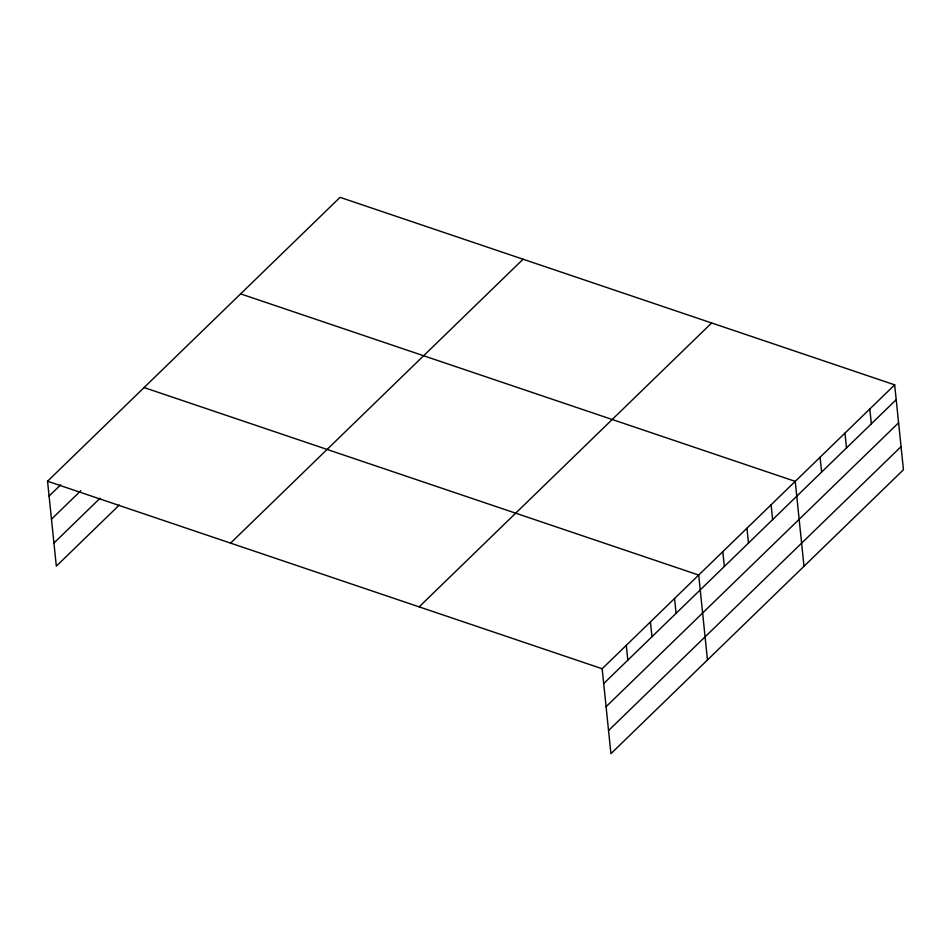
<?xml version="1.0" encoding="UTF-8"?>
<svg xmlns="http://www.w3.org/2000/svg" width="951" height="951" viewBox="0 0 951 951"><rect width="100%" height="100%" fill="white"/><g stroke="black" fill="none" stroke-linecap="round" stroke-linejoin="round"><path stroke-width="1.43" d="M119.279 505.052L56.323 566.154L47.55 481.242L340.066 197.344L894.677 384.846L903.45 469.758L610.934 753.656L602.161 668.743L894.677 384.846M49.083 496.077L60.626 484.867M51.473 519.198L80.847 490.692M53.934 543.033L100.105 498.217M230.57 543.116L523.086 259.219M419.141 606.869L711.657 322.971M603.695 683.579L896.211 399.682M606.084 706.7L898.6 422.803M608.545 730.534L901.061 446.637M240.603 293.871L795.226 481.372L803.999 566.285M144.077 387.556L698.688 575.058L707.473 659.97M47.55 481.242L602.161 668.743M869.808 408.978L871.342 423.813M844.952 433.109L846.485 447.945M820.083 457.241L821.616 472.076M771.095 504.791L772.616 519.626M746.951 528.209L748.485 543.045M722.819 551.639L724.353 566.475M674.556 598.476L676.09 613.312M650.425 621.895L651.958 636.73M626.293 645.325L627.826 660.16"/></g></svg>
